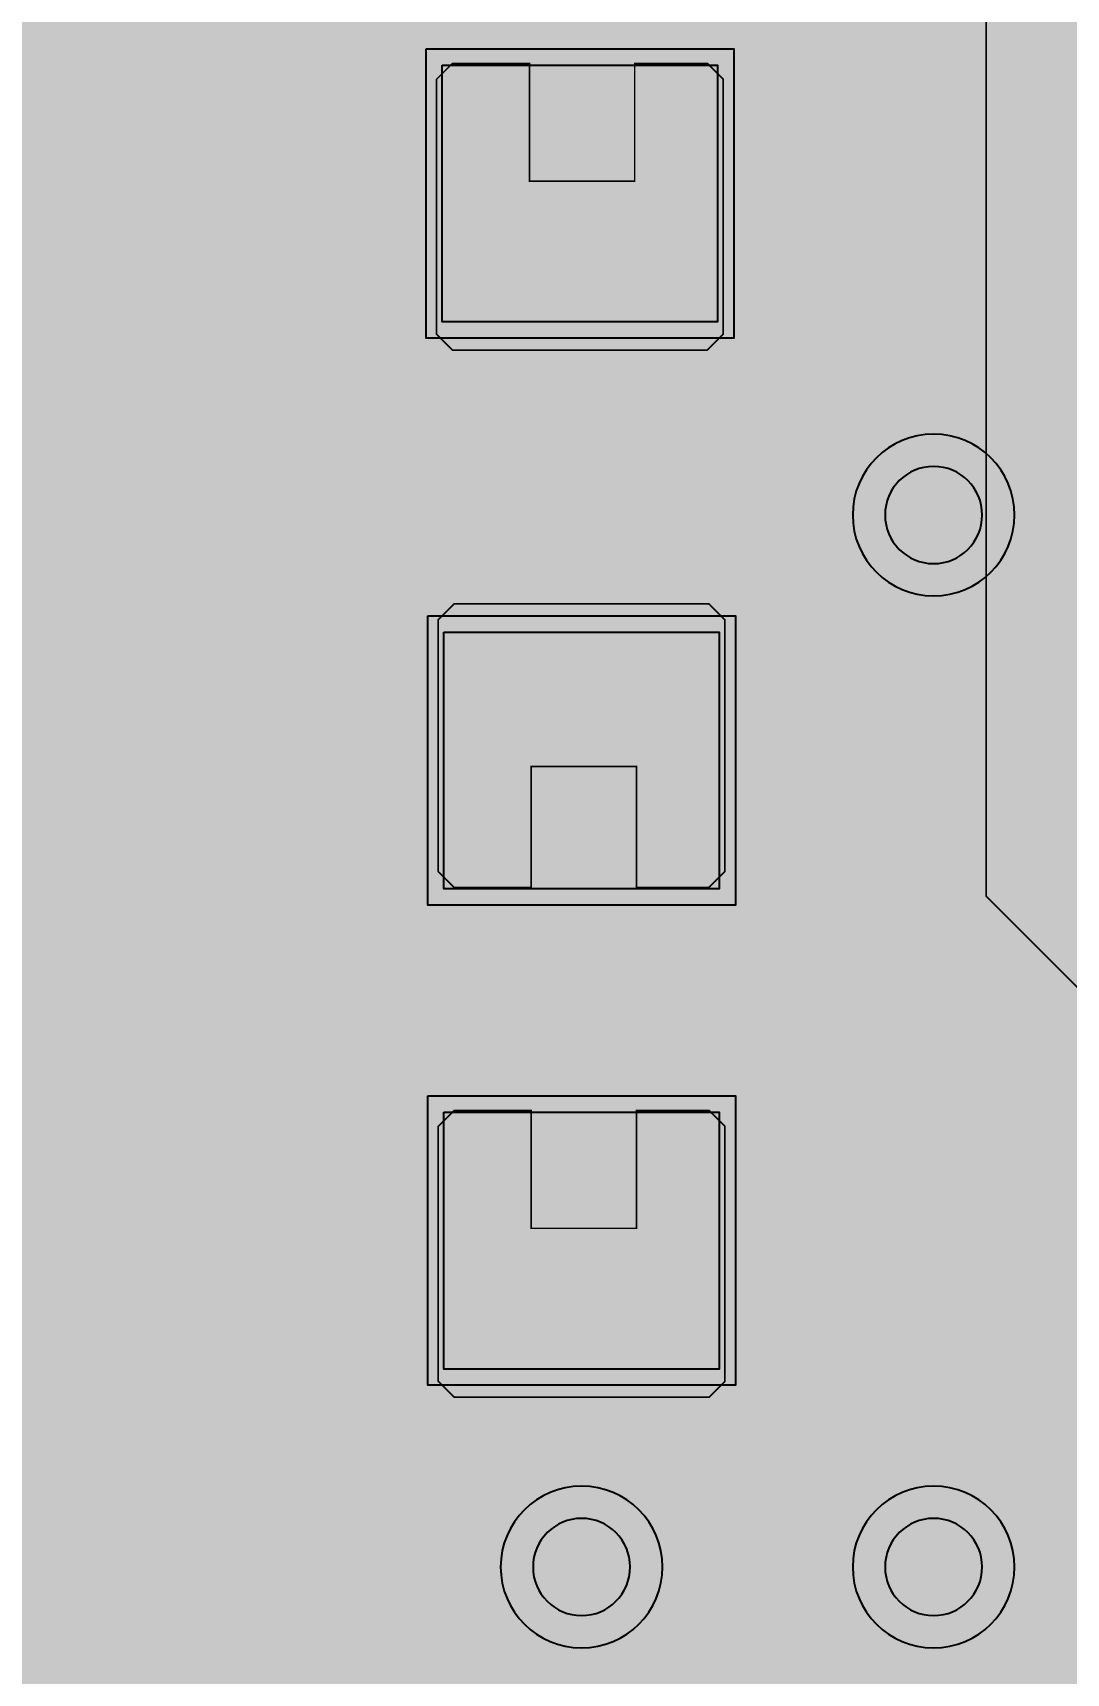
# Model space of a CAD drawing. Header units: millimetres. Extents: x -6.9 to 44.7, y -29.1 to 3.4.
# Drawn here: x 11.87 to 15.11, y -12.23 to -7.08 of the extents above; entities that cross this region are included whole.
import ezdxf

# ---------------------------------------------------------------- set-up
doc = ezdxf.new("R2010")
doc.units = ezdxf.units.MM
doc.header["$MEASUREMENT"] = 0
for name, color, linetype, true_color in [('Bottom-Layer', 7, 'Continuous', 0x0000ff), ('Bottom-Silkscreen-Layer', 7, 'Continuous', 0x66cc33), ('Hole-Layer', 7, 'Continuous', 0x222222), ('Multi-Layer', 7, 'Continuous', 0xc0c0c0), ('Top-Layer', 7, 'Continuous', 0xff0000), ('Top-Paste-Mask-Layer', 7, 'Continuous', 0x808080), ('Top-Solder-Mask-Layer', 7, 'Continuous', 0x800080)]:
    doc.layers.add(name, color=color, linetype=linetype, true_color=true_color)

msp = doc.modelspace()

# ---------------------------------------------------------------- hatches: boundary and pattern name
at = {"layer": 'Bottom-Layer'}
for points in [[(12.171209042418086, -8.646146812293624), (12.098248362008876, -8.269601988493758), (11.889926872100721, -7.94755941047232), (11.576397660257877, -7.726632502791404), (11.203041900466834, -7.638798899614143), (10.823900243658803, -7.696771904444918), (10.493850809138845, -7.892160327820775), (10.13462026924054, -7.532929787922471), (10.13462026924054, -5.585094088125284), (10.60710831215373, -5.1126060452120905), (14.538941979946854, -5.1126060452120905), (14.757429514859032, -5.331093580124268), (14.757429514859032, -5.892725713705313), (14.468754787742734, -6.089627729399314), (14.276289102393543, -6.38127899688001), (14.208773177546359, -6.724127508255017), (14.208773177546359, -8.182932240450722), (14.184941896188242, -8.250921712861388), (14.08193639232773, -8.576870146154695), (14.169771344179003, -8.907229853481732), (14.421056111987504, -9.138980755226147), (14.757429514859032, -9.199853153179145), (14.757429514859032, -9.78730759461519), (14.76516335940077, -9.826188283941976), (14.78718748688876, -9.859149748750365), (16.787797833732952, -11.859762240825667), (16.86159387164486, -12.186065485279178), (17.095911654329875, -12.424843288414149), (17.420765630895584, -12.504777989651032), (17.739129087240208, -12.401994857685272), (17.80711855965088, -12.378163576327152), (19.530956116498476, -12.378163576327152), (19.59894558890915, -12.401994857685272), (19.89632910625307, -12.503671988617553), (20.20497116323812, -12.444382225567749), (20.443513856813862, -12.239754322572844), (20.549077443607334, -11.943728099940863), (21.00618375030461, -11.486621793243586), (22.837925977914853, -11.486621793243586), (23.335610871221743, -11.984306686550479), (23.335610871221743, -12.80836984909002), (23.327225349253215, -12.81675537105855), (22.901328106717234, -12.817576689958377), (22.517862141525143, -13.002895305601232), (22.252594351077942, -13.336095148211863), (22.157937515875037, -13.751341122682247), (22.157937515875037, -14.153416979390732), (21.853626822617947, -13.99339870883832), (21.509815624971303, -13.995567882407993), (21.20754825167197, -14.159413175229968), (21.018076181833433, -14.4463124253027), (20.986062407294106, -14.788636779068161), (21.119053322370505, -15.1056923916164), (21.385699862476468, -15.322741850474777), (21.723147210779928, -15.38862152916375), (22.051851146457103, -15.287802048846054), (22.29432847523606, -15.044048915595592), (22.44950803075328, -15.239612725174752), (22.649941469102856, -15.388449329741642), (22.182960267983432, -15.855430530861064), (12.36110882015475, -15.855430530861064), (10.642621285242571, -14.136942995948885), (10.642621285242571, -12.209560144046751), (11.042572972395513, -12.34706068149079), (11.46373072191316, -12.308409680532016), (11.831974684155195, -12.100409358113588), (12.08249734425672, -11.759665837809033), (12.171209042418086, -11.346146812293625)], [(12.97688595377191, -11.893022606045212), (13.058897327122052, -12.199093218186436), (13.282956565913134, -12.423152456977519), (13.589027178054359, -12.50516383032766), (13.895097790195582, -12.423152456977519), (14.119157028986665, -12.199093218186436), (14.201168402336805, -11.893022606045212), (14.119157028986665, -11.586951993903988), (13.895097790195582, -11.362892755112906), (13.589027178054359, -11.280881381762764), (13.282956565913134, -11.362892755112906), (13.058897327122052, -11.586951993903988)]]:
    msp.add_hatch(color=256, dxfattribs=at).paths.add_polyline_path(points)
at = {"layer": 'Bottom-Silkscreen-Layer'}
for points in [[(34.91479137946563, -1.608813411283497), (34.91684961467811, -6.883162829119264), (34.91444520462184, -12.147023114046231), (23.489734667335057, -12.147023114046231), (12.065024130048267, -12.147023114046231), (12.065024130048267, -6.874774207151254), (12.065024130048267, -1.6025253002562758), (23.487676432122573, -1.6004247893154857)], [(12.192017618935358, -7.814308256190466), (12.192017618935358, -8.61123489291129), (16.996604615163623, -8.609130187659517), (21.80119161139189, -8.607024643545545), (21.8035913179856, -7.812202712076494), (21.805990083886797, -7.017380780607442), (16.999004321757333, -7.017380780607442), (12.192017618935358, -7.017380780607442)], [(12.19672108148673, -9.525578749042761), (12.19672108148673, -10.318303525019811), (17.001308077714995, -10.320409069133781), (21.805895073943258, -10.322513774385554), (21.805895073943258, -9.531178993068606), (21.799615010744667, -8.734243967725812), (16.9950280145164, -8.73074842895174), (12.19672108148673, -8.732853973065712)], [(12.194321374893018, -11.238963174630998), (12.19192260899182, -12.03379265585982), (16.996556639845597, -12.031687950608045), (21.80119161139189, -12.029582406494075), (21.8035913179856, -11.234752086403056), (21.805990083886797, -10.439922605174232), (17.00135605303302, -10.442027310426004), (12.19672108148673, -10.444132854539976)], [(13.77001801661112, -10.8102861370973), (13.714257527372075, -10.892177542473418), (13.546614833730992, -11.065016709502318), (13.528580817616515, -11.091077641370338), (13.5039516063125, -11.146926569846766), (13.484357922015988, -11.204983383625175), (13.489966330762245, -11.447754297690398), (13.508780180967742, -11.501332426200085), (13.527800983525497, -11.532707550084842), (13.546614833730992, -11.557865866229104), (13.583933046306102, -11.601987501194252), (13.621560746717092, -11.645386036945757), (13.63508226085978, -11.662163280881778), (13.75019668472712, -11.746645092721618), (13.698645794471554, -11.796321673153985), (13.66068791098946, -11.778021894330767), (13.57126756234776, -11.72720530017295), (13.553704833180932, -11.71500908269366), (13.37261117733543, -11.535468245574513), (13.369203048370704, -11.111831930981396), (13.615577001659231, -10.859369641956526), (13.670220888888581, -10.830009465068487)], [(14.30387230450216, -10.775483422276416), (14.344719995375822, -10.792205301307447), (14.381264018014976, -10.80903791014846), (14.443893443964047, -10.825867163540684), (14.510824656762606, -10.839471830648405), (14.615934815783175, -10.859617106304583), (14.725189666004015, -10.876646008899645), (14.779737602597317, -10.873225967723288), (14.889923738403327, -10.86943598831814), (14.901323050242839, -11.127386113834481), (14.920025898732119, -11.442378868733298), (14.938790832927081, -11.530459399397415), (14.957653599143109, -11.576596820221475), (14.976405363642925, -11.624232448929023), (14.988243038192225, -11.657786936801067), (15.054437688755238, -11.750660726057706), (15.069607296175928, -11.765340814501725), (15.084647088030202, -11.782118058437748), (15.09971510065978, -11.79889530237377), (15.096738749557273, -11.551658285972774), (15.070464267052788, -11.463350423653328), (15.012938097971956, -11.2904651192036), (14.9952812995541, -11.23800519400225), (14.976467449348606, -11.188717006767003), (14.957653599143109, -11.133760627667971), (14.938310139054332, -11.07224350732776), (14.949507202004131, -10.970055831100039), (15.014095149759594, -11.031440411213158), (15.02760067212961, -11.060249455637898), (15.047252679361758, -11.09692786633083), (15.09618750374625, -11.220080386581005), (15.297388461998874, -11.495694433375386), (15.328775608296702, -11.543671478997032), (15.267150841948604, -11.660483039901585), (15.180431221503907, -11.817450934167011), (15.131625271993322, -11.840608563971902), (15.027737072543598, -11.84215123155182), (14.91999203380175, -11.737991390299417), (14.88890214633717, -11.691853969475357), (14.806362963408134, -11.539690239011014), (14.785345070651063, -11.475933356605342), (14.749295852272315, -11.063210639192606), (14.73880054593518, -10.94583787947839), (14.543748894622222, -10.90984398033805), (14.381151134913743, -10.890002372797111), (14.257660784934915, -10.876146885892547), (14.204924622116401, -10.78596919973643)], [(15.227187402034602, -10.77998978999763), (15.217485099483628, -10.807913834804745), (15.202233651814543, -10.82815222416477), (15.171661145230614, -10.872270503681131), (15.131314843464931, -10.926322589332012), (15.03492960747716, -10.953935416264112), (15.022657332988116, -10.841240991021458), (15.108280105965832, -10.792260666212437), (15.141642706535237, -10.779944491439004)], [(14.285539148169418, -10.969116305439622), (14.332093079810404, -10.993587593444705), (14.37864701145139, -11.018058881449786), (14.407937354143815, -11.027142081316748), (14.466036404963404, -11.043919325252771), (14.642309011693747, -11.047466873483042), (14.68666078216818, -11.036981096023029), (14.708370083920302, -11.039725014268765), (14.713073546471675, -11.413018691845258), (14.680125791299302, -11.835467177567708), (14.554477492701904, -11.798828193398025), (14.487735359097911, -11.748563570565704), (14.464555754952233, -11.732540463744604), (14.425184951319704, -11.711345771480229), (14.39634802241723, -11.680639220766324), (14.390621086414678, -11.655105094357893), (14.363708814388229, -11.681380774948295), (14.336509631146145, -11.713429505177082), (14.214506516026061, -11.816356219000186), (14.129844190101334, -11.79889530237377), (14.082521712679451, -11.782118058437748), (14.054893573652683, -11.73921612910675), (14.088901489284137, -11.71548303983485), (14.1312326522465, -11.69404339980901), (14.205099590923313, -11.653975146978803), (14.242727291334303, -11.612331510943006), (14.280354991745293, -11.569276069829993), (14.294194459956454, -11.547503401512019), (14.35566871550291, -11.444032266123195), (14.369405648230453, -11.410602768718471), (14.330843840156758, -11.34590971610117), (14.250229314103745, -11.313735995405061), (14.153414181638777, -11.275312751342781), (14.127462356665319, -11.185772600456232), (14.283079237255048, -11.216044620552193), (14.397626423538695, -11.290330901252114), (14.432146075895735, -11.169748654772937), (14.434475230551177, -11.115222611980865), (14.397395013181166, -11.099129040735235), (14.274099386551965, -11.077678495500834), (14.158208891363648, -11.032406780463871)], [(14.535875298311222, -11.13409701140889), (14.522339673780879, -11.245246252485037), (14.502323618547253, -11.37842149826259), (14.487307344005737, -11.434480142288217), (14.424602662655843, -11.58214169934233), (14.46530266480539, -11.662180058125715), (14.533499109030268, -11.68241005886377), (14.581376595033213, -11.443054991663919)]]:
    msp.add_hatch(color=256, dxfattribs=at).paths.add_polyline_path(points)
at = {"layer": 'Top-Layer'}
for points in [[(1.9050038100076203, -0.5671399542799077), (6.374386303544308, -0.5671399542799077), (6.2237692249243, -0.7177570328999157), (6.146134076494561, -0.8339462434252537), (6.118872237744476, -0.9710007620015241), (6.118872237744476, -2.423724956188324), (6.045722396974021, -2.399175391036844), (5.969011938023876, -2.3908636017272036), (4.953009906019813, -2.3908636017272036), (4.815955387443542, -2.4181254404772887), (4.699766176918204, -2.495760588907028), (4.473152146304293, -2.7223746195209397), (4.473152146304293, -2.3544018288036574), (4.425170388452136, -2.1753314706629414), (4.294081788163576, -2.044242870374382), (4.11501143002286, -1.996261112522225), (3.251003302006604, -1.996261112522225), (3.071932943865888, -2.044242870374382), (2.9408443435773286, -2.1753314706629414), (2.8928625857251715, -2.3544018288036574), (2.8928625857251715, -3.153972608566716), (2.771046766963144, -3.1857720054122862), (2.6677621129100757, -3.257762112910076), (2.159761096908044, -3.7657631289121083), (2.082125948478305, -3.881952339437446), (2.0548641097282196, -4.019006858013716), (2.0548641097282196, -8.337015494030988), (2.082125948478305, -8.474070012607259), (2.159761096908044, -8.590259223132595), (3.175763128912108, -9.606261255136658), (3.291952339437446, -9.683896403566397), (3.4290068580137163, -9.711158242316483), (7.747015494030989, -9.711158242316483), (7.88407001260726, -9.683896403566397), (8.000259223132598, -9.606261255136658), (8.38125998513412, -9.225260493135135), (8.458895133563859, -9.109071282609799), (8.486156972313944, -8.972016764033528), (8.486156972313944, -8.142954543466617), (8.658204825085425, -7.846551750293485), (8.721015439841093, -7.509639438084317), (8.66733005492064, -7.171153162306326), (12.79355031435807, -7.171153162306326), (12.793491719330433, -7.174893115793682), (12.793472186944378, -7.178633477266955), (12.793472186944378, -7.985110490220982), (12.841453944796534, -8.164180848361696), (12.972542545085092, -8.295269448650258), (13.151612903225809, -8.343251206502414), (13.976003593323224, -8.343251206502414), (13.907059507030272, -8.398475187549211), (13.84234881099361, -8.45860422326306), (13.700678713707749, -8.60027432054864), (13.157023114046229, -8.60027432054864), (12.977952755905514, -8.648256078400797), (12.846864155616954, -8.779344678689357), (12.798882397764798, -8.958415036830072), (12.798882397764798, -9.764892049784098), (12.878413640026476, -9.989928788218103), (13.08168483458809, -10.1150190500381), (12.878413640026476, -10.240109311858097), (12.798882397764798, -10.4651460502921), (12.798882397764798, -11.271623063246127), (12.846864155616954, -11.450693421386843), (12.977952755905514, -11.581782021675401), (13.157023114046229, -11.629763779527558), (14.021031242062486, -11.62976377952756), (14.062662145425362, -11.627335925740258), (14.103728612845586, -11.620085281462307), (14.045167839780996, -11.937090470167487), (14.146059755795006, -12.243264399643774), (14.381606551458615, -12.46335383796496), (14.693914147828298, -12.543263906527814), (15.113417728425572, -12.543263906527814), (14.98484662076701, -12.674060686517777), (14.937884175768355, -12.851353822707647), (14.937884175768355, -12.911880686026517), (14.560443068010619, -12.796929007458436), (14.168681998626399, -12.8438218933361), (13.829033904320836, -13.04460747614922), (13.599094656951468, -13.365237513341954), (13.517856235712474, -13.751341122682247), (13.517856235712474, -14.551341122682246), (13.606515314141044, -14.953877224955074), (13.856084871401524, -15.281918048496307), (14.220378357701078, -15.474754771297023), (14.631977857854555, -15.49670009640767), (15.014710776865899, -15.34369271578223), (15.297746708914316, -15.044048915595596), (15.549609468309665, -15.293365773053983), (15.890733608535294, -15.389428595927827), (16.235686110244963, -15.308178878713509), (16.49807515803504, -15.069965250675597), (16.52158560739811, -15.093475700038665), (16.577561380316556, -15.17057472176496), (16.634258369595784, -15.27840806943363), (16.711187252934124, -15.372877780828754), (16.712184261753848, -15.37387873037108), (16.713185211296167, -15.374875739190808), (16.923596361823314, -15.511714361944227), (17.171235810100665, -15.55260891659514), (17.414470240696573, -15.49068418231318), (17.61240691280063, -15.336350988282932), (17.731768576109932, -15.115555937896282), (17.752488065180636, -14.865419247832916), (17.99312432638672, -15.03666735992812), (18.28222003248127, -15.0971272542475), (18.78882143764288, -15.097127254254511), (19.11412064179264, -15.022051912629006), (19.373618537912602, -14.812012104378367), (19.51482406815697, -14.509494538989081), (19.696101092202184, -14.50949453898908), (19.746507594104102, -14.505929565285435), (19.795910591821183, -14.495305616487505), (19.84531358953827, -14.505929565285435), (19.895720091440186, -14.509494538989081), (20.0128806188712, -14.509494538989081), (19.85541966604855, -14.783862544738286), (19.85595686473384, -15.10020328770413), (20.014348750840167, -15.37403492330946), (20.288295244463622, -15.532228073837619), (20.604636293946704, -15.532535733636431), (20.87888997285388, -15.37487573919113), (20.879890922396086, -15.373878730371523), (20.880887931215696, -15.372877780829313), (20.95781681455437, -15.27840806943396), (21.014513803833818, -15.17057472176496), (21.070489576752266, -15.093475700038665), (21.094000026115335, -15.069965250675596), (21.356389073905408, -15.308178878713509), (21.70134157561508, -15.389428595927827), (22.04246571584071, -15.293365773053981), (22.29432847523606, -15.044048915595592), (22.577364407284474, -15.343692715782227), (22.96009732629582, -15.496700096407668), (23.371696826449295, -15.474754771297023), (23.735990312748847, -15.281918048496307), (23.98555987000933, -14.953877224955075), (24.074218948437903, -14.551341122682247), (24.074218948437903, -13.751341122682248), (23.992980527198906, -13.365237513341954), (23.76304127982954, -13.04460747614922), (23.423393185523974, -12.8438218933361), (23.03163211613975, -12.796929007458438), (22.654191008382018, -12.91188068602652), (22.654191008382014, -12.851353822707647), (22.60722856338336, -12.674060686517775), (22.478657455724797, -12.543263906527814), (22.978409956819917, -12.543263906527814), (23.227246529554137, -12.493767234754607), (23.43819998979872, -12.352812639024018), (24.161248849295184, -11.629763779527558), (24.435052070104142, -11.629763779527558), (24.61412242824486, -11.581782021675401), (24.74521102853342, -11.450693421386843), (24.793192786385575, -11.271623063246127), (24.793192786385575, -10.4651460502921), (24.713661544123894, -10.240109311858097), (24.510390349562282, -10.1150190500381), (24.713661544123894, -9.989928788218103), (24.793192786385575, -9.764892049784098), (24.793192786385575, -8.958415036830072), (24.74521102853342, -8.779344678689357), (24.61412242824486, -8.648256078400797), (24.435052070104142, -8.60027432054864), (23.92776172317313, -8.60027432054864), (23.86579479736973, -8.538307394745244), (23.739077744367584, -8.425387514887225), (23.600238169236295, -8.327757175514352), (24.435052070104142, -8.32775717551435), (24.657461788424033, -8.250327502577216), (24.78370197915513, -8.051518923037847), (26.53441706883414, -8.051518923037847), (26.740665481330968, -8.106783018606572), (26.891649798259067, -8.257767335534671), (26.94691389382779, -8.464015748031496), (26.94691389382779, -9.87752856769955), (26.946354222741903, -9.889013013823202), (26.944680514010184, -9.90038862077724), (26.882143764287534, -9.90038862077724), (26.703073406146817, -9.9483703786294), (26.571984805858257, -10.079458978917959), (26.524003048006097, -10.258529337058675), (26.524003048006097, -11.759672339344679), (26.558511141973632, -11.913056492479244), (26.655385475991867, -12.03688246063861), (26.46552596526203, -12.092016359508513), (26.333847608866208, -12.239485648094515), (26.052853403230912, -12.224703087525677), (25.794932519050413, -12.337189020873518), (25.614582669516267, -12.553175593304758), (25.549911099822204, -12.827025654051308), (25.614582669516267, -13.100875714797859), (25.794932519050413, -13.316862287229096), (26.052853403230912, -13.429348220576937), (26.333847608866208, -13.4145656600081), (26.343889860773867, -13.433872286572937), (26.35508618598047, -13.452533341059727), (26.281290091454615, -13.566831740133301), (26.25544831089663, -13.700406400812803), (26.25544831089663, -14.500406400812803), (26.303430068748785, -14.67947675895352), (26.434518669037345, -14.810565359242078), (26.61358902717806, -14.858547117094236), (27.38904975287121, -14.858547117094236), (27.305811389008632, -14.941785480956813), (27.228176240578893, -15.05797469148215), (27.200914401828808, -15.19502921005842), (27.200914401828808, -16.719032258064516), (27.228176240578893, -16.85608677664079), (27.305811389008632, -16.972275987166125), (27.559811897009645, -17.22627649516714), (27.676001107534983, -17.30391164359688), (27.813055626111257, -17.331173482346966), (28.510056866142147, -17.331173482346966), (28.453527504649884, -17.435150736426053), (28.433972567945137, -17.551874523749046), (28.433972567945137, -18.151874523749047), (28.481954325797293, -18.330944881889764), (28.613042926085853, -18.46203348217832), (28.79211328422657, -18.51001524003048), (30.492113284226573, -18.51001524003048), (30.67118364236729, -18.46203348217832), (30.802272242655846, -18.330944881889764), (30.850254000508002, -18.151874523749047), (30.850254000508002, -17.551874523749046), (30.823887543935605, -17.417001942202244), (30.748670391461975, -17.301988102778278), (30.80808426333078, -17.26943537459919), (30.86030494322404, -17.22627649516714), (31.368305959226074, -16.71827547916511), (31.445941107655813, -16.602086268639773), (31.473202946405895, -16.4650317500635), (31.473202946405895, -15.972617475234951), (34.404514859029725, -15.972617475234951), (34.583585217170445, -15.924635717382795), (34.714673817459, -15.793547117094239), (34.76265557531116, -15.614476758953522), (34.76265557531116, -13.81447421894844), (34.714673817459, -13.635403860807724), (34.583585217170445, -13.504315260519164), (34.404514859029725, -13.456333502667007), (30.904507239014485, -13.456333502667007), (30.72543688087377, -13.504315260519164), (30.59434828058521, -13.635403860807724), (30.54636652273305, -13.814474218948439), (30.54636652273305, -14.582887985775972), (29.35934092230055, -14.582887985775972), (29.36782116207753, -14.538575467856498), (29.370662941325882, -14.493548387096777), (29.370662941325882, -13.693548387096774), (29.345521710273776, -13.561729892584134), (29.273627811246314, -13.448418532707807), (29.313990985176204, -13.357521834083695), (29.327800355600715, -13.259029718059438), (29.32780035560071, -12.39502159004318), (29.279818597748555, -12.215951231902464), (29.148729997459995, -12.084862631613905), (28.96965963931928, -12.03688087376175), (28.20872619215751, -12.036880873761747), (28.305599122940265, -11.913055360076648), (28.340106680213363, -11.759672339344679), (28.340106680213363, -10.258529337058675), (28.292124922361207, -10.079458978917957), (28.16103632207265, -9.948370378629397), (27.981965963931934, -9.90038862077724), (27.919429214209284, -9.90038862077724), (27.917755505477565, -9.8890130138232), (27.91719583439167, -9.877528567699548), (27.91719583439167, -8.464015748031496), (27.8495178244122, -8.036713610013408), (27.653108589630996, -7.651238782453589), (27.34719403441205, -7.345324227234644), (26.961719206852234, -7.148914992453439), (26.53441706883414, -7.081236982473966), (24.78370197915513, -7.081236982473966), (24.685905805350686, -6.907528069044946), (24.510390349562282, -6.813012446024893), (24.689043488158244, -6.715379271860649), (24.78561846962215, -6.536151892303786), (27.471814195401528, -6.536151892303786), (27.46309957615046, -6.778760658182185), (27.549374417860797, -7.005678285433989), (27.717069531489784, -7.181215480166879), (27.93981005904559, -7.277763992604373), (28.18256367516, -7.2801388048305915), (28.407150423282896, -7.187966409628368), (28.475139895693548, -7.164135128270258), (28.491360551735692, -7.164135128270258), (28.47725281217511, -7.4088585051549165), (28.560290339223258, -7.639495294525274), (28.727157465312764, -7.819061220413148), (28.951095840840505, -7.918761588894596), (29.196195328906832, -7.922608725357455), (29.42315245528696, -7.829985713666976), (29.486918973837952, -7.807634637964589), (29.486918973837952, -9.87752856769955), (29.486359302752064, -9.889013013823202), (29.484685594020345, -9.90038862077724), (29.422148844297695, -9.90038862077724), (29.24307848615698, -9.9483703786294), (29.111989885868418, -10.079458978917959), (29.06400812801626, -10.258529337058675), (29.06400812801626, -11.759672339344679), (29.111989885868415, -11.938742697485397), (29.243078486156975, -12.069831297773955), (29.42214884429769, -12.117813055626112), (30.52197104394209, -12.117813055626112), (30.701041402082804, -12.069831297773954), (30.832130002371365, -11.938742697485395), (30.880111760223524, -11.759672339344679), (30.880111760223524, -10.258529337058675), (30.83213000237137, -10.079458978917957), (30.701041402082808, -9.948370378629397), (30.521971043942095, -9.90038862077724), (30.459434294219445, -9.90038862077724), (30.457760585487726, -9.8890130138232), (30.45720091440183, -9.877528567699548), (30.45720091440183, -7.78990347980696), (30.396814908029242, -7.455876874752974), (30.223301231309684, -7.164135128270258), (31.48904495808992, -7.164135128270258), (31.757984505969013, -7.236197262937253), (31.954861919181116, -7.433074676149354), (32.02692405384811, -7.702014224028449), (32.02692405384811, -9.87752856769955), (32.026364382762225, -9.889013013823202), (32.0246906740305, -9.90038862077724), (31.962153924307856, -9.90038862077724), (31.78308356616714, -9.9483703786294), (31.65199496587858, -10.079458978917959), (31.60401320802642, -10.258529337058675), (31.60401320802642, -11.759672339344679), (31.651994965878576, -11.938742697485397), (31.783083566167136, -12.069831297773955), (31.962153924307852, -12.117813055626112), (33.06197612395225, -12.117813055626112), (33.24104648209297, -12.069831297773954), (33.372135082381526, -11.938742697485395), (33.42011684023368, -11.759672339344679), (33.42011684023368, -10.258529337058675), (33.372135082381526, -10.079458978917957), (33.24104648209297, -9.948370378629397), (33.06197612395225, -9.90038862077724), (32.9994393742296, -9.90038862077724), (32.99776566549788, -9.8890130138232), (32.99720599441199, -9.877528567699548), (32.99720599441199, -7.702014224028448), (32.92637606698804, -7.245254993280154), (32.72053925942917, -6.831398638796347), (32.3990295895086, -6.4993182183554135), (32.77520828755497, -6.298926223761067), (33.032745325971234, -5.959305791211528), (33.1242062484125, -5.543009906019813), (33.1242062484125, -3.240495308348204), (33.12511129075687, -3.2259018031791404), (33.127812547076054, -3.2115319490023344), (33.33751511973465, -3.0882805404441624), (33.42011684023368, -2.859494538989079), (33.42011684023368, -1.3583515367030738), (33.372135082381526, -1.1792811785623574), (33.24104648209297, -1.048192578273798), (33.06197612395225, -1.0002108204216413), (31.962153924307856, -1.000210820421641), (31.78308356616714, -1.0481925782737975), (31.65199496587858, -1.179281178562357), (31.60401320802642, -1.358351536703073), (31.60401320802642, -2.859494538989078), (31.651994965878576, -3.0385648971297945), (31.783083566167136, -3.169653497418354), (31.962153924307852, -3.2176352552705105), (32.15169092803101, -3.2176352552705105), (32.153364636762724, -3.229010862224552), (32.15392430784862, -3.240495308348205), (32.15392430784862, -5.543009906019813), (32.131064262128525, -5.565869951739904), (30.55151247064269, -5.565869951739903), (30.481091772686618, -5.369372489821628), (30.45720091440183, -5.162009151375891), (30.45720091440183, -3.240495308348204), (30.457760585487723, -3.229010862224552), (30.45943429421944, -3.2176352552705114), (30.52197104394209, -3.2176352552705114), (30.701041402082804, -3.169653497418355), (30.832130002371365, -3.0385648971297954), (30.880111760223524, -2.859494538989079), (30.880111760223524, -1.3583515367030738), (30.83213000237137, -1.1792811785623574), (30.701041402082808, -1.048192578273798), (30.521971043942095, -1.0002108204216413), (29.84057037045939, -1.0002108204234257), (29.75084511358993, -0.9872921291161451), (29.66840915060358, -0.9495850168971579), (29.370799967574772, -0.7221794172983012), (29.029849388371627, -0.5671399542799077), (33.85706883413767, -0.5671399542799075), (34.30322503290723, -0.6558859399982702), (34.68145799483014, -0.9086131253121016), (34.93418518014396, -1.2868460872350105), (35.022931165862325, -1.7330022860045715), (35.02293116586233, -19.939039878079758), (34.95593744461345, -20.32855592838514), (34.76265557531116, -20.673306608052762), (34.76265557531116, -18.90208915417831), (34.714673817459, -18.723018796037593), (34.583585217170445, -18.591930195749033), (34.404514859029725, -18.543948437896876), (30.904507239014485, -18.543948437896876), (30.72543688087377, -18.591930195749033), (30.59434828058521, -18.723018796037593), (30.54636652273305, -18.90208915417831), (30.546366522733052, -20.70209169418339), (30.59434828058521, -20.881162052324107), (30.72543688087377, -21.012250652612668), (30.904507239014485, -21.060232410464824), (34.17669718372267, -21.060232410464824), (34.018436173484474, -21.09368075658987), (33.85706883413767, -21.104902209804422), (27.14205568331708, -21.104902209804422), (27.678095384045644, -20.762860988228297), (28.087762855344685, -20.27654491716554), (28.333787401558578, -19.69019802267841), (28.39378622046809, -19.057164927379336), (28.262300744146934, -18.435037667462957), (27.95129324813424, -17.880416088872316), (27.489058548451762, -17.443758510873366), (26.917649798010807, -17.164791132970567), (26.28905257810516, -17.068893827787655), (25.660455358199506, -17.16479113297057), (25.08904660775855, -17.44375851087337), (24.626811908076075, -17.88041608887232), (24.315804412063386, -18.43503766746296), (24.184318935742226, -19.05716492737934), (24.24431775465174, -19.690198022678413), (24.490342300865635, -20.27654491716554), (24.900009772164676, -20.762860988228297), (25.43604947289324, -21.104902209804422), (1.905003810007621, -21.104902209804422), (1.4588476112380588, -21.01615622408606), (1.0806146493151505, -20.763429038772227), (0.8278874640013194, -20.38519607684932), (0.7391414782829567, -19.939039878079758), (0.7391414782829565, -1.7330022860045715), (0.8278874640013192, -1.2868460872350105), (1.0806146493151505, -0.9086131253121014), (1.458847611238059, -0.6558859399982706)], [(13.151612903225809, -7.178633477266955), (14.015621031242066, -7.178633477266955), (14.015621031242066, -7.9851104902209835), (13.151612903225809, -7.9851104902209835)], [(10.15492760985522, -8.646146812293624), (10.15492760985522, -11.346146812293625), (10.254764926302236, -11.783562675830467), (10.53450287069662, -12.13434296304032), (10.93873591239032, -12.329011336003372), (11.387400739882986, -12.329011336003372), (11.791633781576685, -12.13434296304032), (12.071371725971069, -11.783562675830467), (12.171209042418086, -11.346146812293625), (12.171209042418086, -8.646146812293624), (12.071371725971069, -8.208730948756783), (11.791633781576685, -7.857950661546931), (11.387400739882985, -7.663282288583879), (10.938735912390321, -7.663282288583879), (10.53450287069662, -7.857950661546931), (10.254764926302236, -8.208730948756783)], [(13.15702311404623, -8.958415036830072), (14.021031242062488, -8.958415036830072), (14.021031242062488, -9.764892049784098), (13.15702311404623, -9.764892049784098)], [(14.379171958343917, -9.764892049784098), (14.379171958343917, -9.293966955583597), (14.501131042201267, -9.172007871726246), (14.662365694026738, -9.202343715724703), (14.82586655236643, -9.188766318972624), (14.81470632241457, -9.23935073479571), (14.810960121920248, -9.291016002032002), (14.810960121920246, -9.891016002032003), (14.826561652766431, -9.995570672419966), (14.87200695967407, -10.091016002032005), (14.826561652766433, -10.186461331644042), (14.810960121920248, -10.291016002032004), (14.810960121920246, -10.891016002032005), (14.89309473503988, -11.119238270174304), (15.101825702448577, -11.24278130556261), (14.693914147828298, -11.24278130556261), (14.529050597177278, -11.264028362414921), (14.374961093732905, -11.32638101020484), (14.378117690453628, -11.299082870856093), (14.379171958343917, -11.271623063246127), (14.379171958343917, -10.4651460502921), (14.299640716082239, -10.240109311858097), (14.096369521520625, -10.1150190500381), (14.299640716082239, -9.989928788218103)], [(13.157023114046227, -10.4651460502921), (14.021031242062485, -10.4651460502921), (14.021031242062485, -11.271623063246127), (13.157023114046227, -11.271623063246127)]]:
    msp.add_hatch(color=256, dxfattribs=at).paths.add_polyline_path(points)
at = {"layer": 'Top-Paste-Mask-Layer'}
for points in [[(14.033604267208537, -8.023528067056136), (14.033604267208537, -7.223528067056135), (13.983591567183137, -7.173515367030735), (13.755626111252225, -7.173515367030735), (13.755626111252225, -7.543517907035816), (13.425628651257306, -7.543517907035816), (13.425628651257306, -7.173515367030735), (13.183591567183138, -7.173515367030735), (13.133604267208536, -7.223528067056135), (13.133604267208536, -8.023528067056136), (13.183591567183138, -8.073515367030733), (13.983591567183137, -8.073515367030733)], [(14.033604267208537, -8.023528067056136), (14.033604267208537, -7.223528067056135), (13.983591567183137, -7.173515367030735), (13.755626111252225, -7.173515367030735), (13.755626111252225, -7.543517907035816), (13.425628651257306, -7.543517907035816), (13.425628651257306, -7.173515367030735), (13.183591567183138, -7.173515367030735), (13.133604267208536, -7.223528067056135), (13.133604267208536, -8.023528067056136), (13.183591567183138, -8.073515367030733), (13.983591567183137, -8.073515367030733)], [(13.989001778003558, -9.760027940055881), (13.761036322072645, -9.760027940055881), (13.761036322072645, -9.38004318008636), (13.431038862077726, -9.38004318008636), (13.431038862077726, -9.760027940055881), (13.189001778003558, -9.760027940055881), (13.139014478028956, -9.71004064008128), (13.139014478028956, -8.92004826009652), (13.189001778003558, -8.87003556007112), (13.989001778003558, -8.87003556007112), (14.039014478028959, -8.92004826009652), (14.039014478028959, -9.71004064008128)], [(13.989001778003558, -9.760027940055881), (13.761036322072645, -9.760027940055881), (13.761036322072645, -9.38004318008636), (13.431038862077726, -9.38004318008636), (13.431038862077726, -9.760027940055881), (13.189001778003558, -9.760027940055881), (13.139014478028956, -9.71004064008128), (13.139014478028956, -8.92004826009652), (13.189001778003558, -8.87003556007112), (13.989001778003558, -8.87003556007112), (14.039014478028959, -8.92004826009652), (14.039014478028959, -9.71004064008128)], [(14.039014478028959, -11.31004064008128), (14.039014478028959, -10.510040640081279), (13.989001778003558, -10.46002794005588), (13.761036322072645, -10.46002794005588), (13.761036322072645, -10.830030480060959), (13.431038862077726, -10.830030480060959), (13.431038862077726, -10.46002794005588), (13.189001778003558, -10.46002794005588), (13.139014478028956, -10.510040640081279), (13.139014478028956, -11.31004064008128), (13.189001778003558, -11.36002794005588), (13.989001778003558, -11.36002794005588)], [(14.039014478028959, -11.31004064008128), (14.039014478028959, -10.510040640081279), (13.989001778003558, -10.46002794005588), (13.761036322072645, -10.46002794005588), (13.761036322072645, -10.830030480060959), (13.431038862077726, -10.830030480060959), (13.431038862077726, -10.46002794005588), (13.189001778003558, -10.46002794005588), (13.139014478028956, -10.510040640081279), (13.139014478028956, -11.31004064008128), (13.189001778003558, -11.36002794005588), (13.989001778003558, -11.36002794005588)]]:
    msp.add_hatch(color=256, dxfattribs=at).paths.add_polyline_path(points)
at = {"layer": 'Top-Solder-Mask-Layer'}
for points in [[(13.100812801625604, -7.127833375666752), (14.066421132842269, -7.127833375666752), (14.066421132842269, -8.035910591821185), (13.100812801625604, -8.035910591821185)], [(13.10622301244603, -8.90761493522987), (14.07183134366269, -8.90761493522987), (14.07183134366269, -9.815692151384303), (13.10622301244603, -9.815692151384303)], [(13.106223012446026, -10.414345948691896), (14.071831343662687, -10.414345948691896), (14.071831343662687, -11.322423164846331), (13.106223012446026, -11.322423164846331)]]:
    msp.add_hatch(color=256, dxfattribs=at).paths.add_polyline_path(points)

# ---------------------------------------------------------------- linework, layer by layer
at = {"layer": 'Bottom-Layer'}
for points, const_width in [([(20.96409956819914, -11.38502159004318), (20.193040386080774, -12.156080772161546), (17.227800355600714, -12.156080772161546), (14.859029718059437, -9.78730759461519), (14.859029718059437, -5.289009398018797), (14.581026162052325, -5.011005842011684), (10.565024130048261, -5.011005842011684), (10.033020066040134, -5.543009906019813), (10.033020066040134, -7.575013970027941), (10.541021082042166, -8.083014986029971), (10.541021082042166, -14.179027178054357), (12.319024638049278, -15.957030734061469), (22.2250444500889, -15.957030734061469), (23.43721107442215, -14.744864109728221), (23.43721107442215, -11.942222504445011), (22.880010160020323, -11.38502159004318)], 0.005080010160020321), ([(12.97688595377191, -11.893022606045212), (13.058897327122052, -12.199093218186436), (13.282956565913134, -12.423152456977519), (13.589027178054359, -12.50516383032766), (13.895097790195582, -12.423152456977519), (14.119157028986665, -12.199093218186436), (14.201168402336805, -11.893022606045212), (14.119157028986665, -11.586951993903988), (13.895097790195582, -11.362892755112906), (13.589027178054359, -11.280881381762764), (13.282956565913134, -11.362892755112906), (13.058897327122052, -11.586951993903988)], 0.05080010160020321)]:
    msp.add_lwpolyline(points, close=True, dxfattribs=dict(at, const_width=const_width))
for points, const_width in [([(10.60710831215373, -5.1126060452120905), (14.538941979946854, -5.1126060452120905), (14.757429514859032, -5.331093580124268), (14.757429514859032, -5.892725713705313), (14.468754787742734, -6.089627729399314), (14.276289102393543, -6.38127899688001), (14.208773177546359, -6.724127508255017), (14.208773177546359, -8.182932240450722), (14.184941896188242, -8.250921712861388), (14.08193639232773, -8.576870146154695), (14.169771344179003, -8.907229853481732), (14.421056111987504, -9.138980755226147), (14.757429514859032, -9.199853153179145), (14.757429514859032, -9.78730759461519), (14.76516335940077, -9.826188283941976), (14.78718748688876, -9.859149748750365), (16.787797833732952, -11.859762240825667), (16.86159387164486, -12.186065485279178), (17.095911654329875, -12.424843288414149)], 0.05080010160020321), ([(14.693914147828298, -6.724127508255017), (14.693914147828298, -8.591016002032003)], 0.25400050800101603), ([(11.831974684155195, -12.100409358113588), (12.08249734425672, -11.759665837809033), (12.171209042418086, -11.346146812293625), (12.171209042418086, -8.646146812293624), (12.098248362008876, -8.269601988493758), (11.889926872100721, -7.94755941047232), (11.576397660257877, -7.726632502791404)], 0.05080010160020321)]:
    msp.add_lwpolyline(points, dxfattribs=dict(at, const_width=const_width))
at = {"layer": 'Bottom-Silkscreen-Layer', "const_width": 0.25400050800101603}
for points in [[(34.91479137946563, -1.608813411283497), (34.91684961467811, -6.883162829119264), (34.91444520462184, -12.147023114046231), (23.489734667335057, -12.147023114046231), (12.065024130048267, -12.147023114046231), (12.065024130048267, -6.874774207151254), (12.065024130048267, -1.6025253002562758), (23.487676432122573, -1.6004247893154857)], [(12.192017618935358, -7.814308256190466), (12.192017618935358, -8.61123489291129), (16.996604615163623, -8.609130187659517), (21.80119161139189, -8.607024643545545), (21.8035913179856, -7.812202712076494), (21.805990083886797, -7.017380780607442), (16.999004321757333, -7.017380780607442), (12.192017618935358, -7.017380780607442)], [(12.19672108148673, -9.525578749042761), (12.19672108148673, -10.318303525019811), (17.001308077714995, -10.320409069133781), (21.805895073943258, -10.322513774385554), (21.805895073943258, -9.531178993068606), (21.799615010744667, -8.734243967725812), (16.9950280145164, -8.73074842895174), (12.19672108148673, -8.732853973065712)], [(14.535875298311222, -11.13409701140889), (14.522339673780879, -11.245246252485037), (14.502323618547253, -11.37842149826259), (14.487307344005737, -11.434480142288217), (14.424602662655843, -11.58214169934233), (14.46530266480539, -11.662180058125715), (14.533499109030268, -11.68241005886377), (14.581376595033213, -11.443054991663919)], [(12.194321374893018, -11.238963174630998), (12.19192260899182, -12.03379265585982), (16.996556639845597, -12.031687950608045), (21.80119161139189, -12.029582406494075), (21.8035913179856, -11.234752086403056), (21.805990083886797, -10.439922605174232), (17.00135605303302, -10.442027310426004), (12.19672108148673, -10.444132854539976)], [(13.77001801661112, -10.8102861370973), (13.714257527372075, -10.892177542473418), (13.546614833730992, -11.065016709502318), (13.528580817616515, -11.091077641370338), (13.5039516063125, -11.146926569846766), (13.484357922015988, -11.204983383625175), (13.489966330762245, -11.447754297690398), (13.508780180967742, -11.501332426200085), (13.527800983525497, -11.532707550084842), (13.546614833730992, -11.557865866229104), (13.583933046306102, -11.601987501194252), (13.621560746717092, -11.645386036945757), (13.63508226085978, -11.662163280881778), (13.75019668472712, -11.746645092721618), (13.698645794471554, -11.796321673153985), (13.66068791098946, -11.778021894330767), (13.57126756234776, -11.72720530017295), (13.553704833180932, -11.71500908269366), (13.37261117733543, -11.535468245574513), (13.369203048370704, -11.111831930981396), (13.615577001659231, -10.859369641956526), (13.670220888888581, -10.830009465068487)], [(15.227187402034602, -10.77998978999763), (15.217485099483628, -10.807913834804745), (15.202233651814543, -10.82815222416477), (15.171661145230614, -10.872270503681131), (15.131314843464931, -10.926322589332012), (15.03492960747716, -10.953935416264112), (15.022657332988116, -10.841240991021458), (15.108280105965832, -10.792260666212437), (15.141642706535237, -10.779944491439004)], [(14.285539148169418, -10.969116305439622), (14.332093079810404, -10.993587593444705), (14.37864701145139, -11.018058881449786), (14.407937354143815, -11.027142081316748), (14.466036404963404, -11.043919325252771), (14.642309011693747, -11.047466873483042), (14.68666078216818, -11.036981096023029), (14.708370083920302, -11.039725014268765), (14.713073546471675, -11.413018691845258), (14.680125791299302, -11.835467177567708), (14.554477492701904, -11.798828193398025), (14.487735359097911, -11.748563570565704), (14.464555754952233, -11.732540463744604), (14.425184951319704, -11.711345771480229), (14.39634802241723, -11.680639220766324), (14.390621086414678, -11.655105094357893), (14.363708814388229, -11.681380774948295), (14.336509631146145, -11.713429505177082), (14.214506516026061, -11.816356219000186), (14.129844190101334, -11.79889530237377), (14.082521712679451, -11.782118058437748), (14.054893573652683, -11.73921612910675), (14.088901489284137, -11.71548303983485), (14.1312326522465, -11.69404339980901), (14.205099590923313, -11.653975146978803), (14.242727291334303, -11.612331510943006), (14.280354991745293, -11.569276069829993), (14.294194459956454, -11.547503401512019), (14.35566871550291, -11.444032266123195), (14.369405648230453, -11.410602768718471), (14.330843840156758, -11.34590971610117), (14.250229314103745, -11.313735995405061), (14.153414181638777, -11.275312751342781), (14.127462356665319, -11.185772600456232), (14.283079237255048, -11.216044620552193), (14.397626423538695, -11.290330901252114), (14.432146075895735, -11.169748654772937), (14.434475230551177, -11.115222611980865), (14.397395013181166, -11.099129040735235), (14.274099386551965, -11.077678495500834), (14.158208891363648, -11.032406780463871)], [(15.376815834103922, -11.072832388589916), (15.331578871977321, -11.142529254211134), (15.315116753047512, -11.165765737062525), (15.160574143304517, -11.232064371924505), (15.214162573537338, -11.094251057060838), (15.244564814776908, -11.077473813124815)]]:
    msp.add_lwpolyline(points, close=True, dxfattribs=at)
for points in [[(15.267150841948604, -11.660483039901585), (15.180431221503907, -11.817450934167011), (15.131625271993322, -11.840608563971902), (15.027737072543598, -11.84215123155182), (14.91999203380175, -11.737991390299417), (14.88890214633717, -11.691853969475357), (14.806362963408134, -11.539690239011014), (14.785345070651063, -11.475933356605342), (14.749295852272315, -11.063210639192606), (14.73880054593518, -10.94583787947839), (14.543748894622222, -10.90984398033805), (14.381151134913743, -10.890002372797111), (14.257660784934915, -10.876146885892547), (14.204924622116401, -10.78596919973643), (14.30387230450216, -10.775483422276416), (14.344719995375822, -10.792205301307447), (14.381264018014976, -10.80903791014846), (14.443893443964047, -10.825867163540684), (14.510824656762606, -10.839471830648405), (14.615934815783175, -10.859617106304583), (14.725189666004015, -10.876646008899645), (14.779737602597317, -10.873225967723288), (14.889923738403327, -10.86943598831814), (14.901323050242839, -11.127386113834481), (14.920025898732119, -11.442378868733298), (14.938790832927081, -11.530459399397415), (14.957653599143109, -11.576596820221475), (14.976405363642925, -11.624232448929023), (14.988243038192225, -11.657786936801067), (15.054437688755238, -11.750660726057706), (15.069607296175928, -11.765340814501725), (15.084647088030202, -11.782118058437748), (15.09971510065978, -11.79889530237377), (15.096738749557273, -11.551658285972774), (15.070464267052788, -11.463350423653328), (15.012938097971956, -11.2904651192036), (14.9952812995541, -11.23800519400225), (14.976467449348606, -11.188717006767003), (14.957653599143109, -11.133760627667971), (14.938310139054332, -11.07224350732776), (14.949507202004131, -10.970055831100039), (15.014095149759594, -11.031440411213158), (15.02760067212961, -11.060249455637898), (15.047252679361758, -11.09692786633083), (15.09618750374625, -11.220080386581005), (15.297388461998874, -11.495694433375386)], [(15.784908940296335, -11.245512171801423), (15.558580203709251, -11.191868612040384), (15.723468549680248, -11.183382682057546)]]:
    msp.add_lwpolyline(points, dxfattribs=at)
at = {"layer": 'Hole-Layer'}
for points in [[(14.54141351282703, -8.59101600193214, 1), (14.846414782829568, -8.591016002214008), (14.846414782829568, -8.591016002131868, 1), (14.54141351282703, -8.591016001849999)], [(13.436526543053088, -11.893022605945347, 1), (13.741527813055628, -11.893022606227216), (13.741527813055628, -11.893022606145076, 1), (13.436526543053088, -11.893022605863207)], [(14.54141351282703, -11.893022605945347, 1), (14.846414782829568, -11.893022606227216), (14.846414782829568, -11.893022606145076, 1), (14.54141351282703, -11.893022605863207)]]:
    msp.add_lwpolyline(points, format="xyb", dxfattribs=at)
at = {"layer": 'Multi-Layer'}
for points in [[(14.439913639827282, -8.591016002032003, 1), (14.947914655829315, -8.591016002032003, 1)], [(13.335026670053342, -11.893022606045212, 1), (13.843027686055374, -11.893022606045212, 1)], [(14.439913639827282, -11.893022606045212, 1), (14.947914655829315, -11.893022606045212, 1)]]:
    msp.add_lwpolyline(points, format="xyb", close=True, dxfattribs=at)
at = {"layer": 'Top-Layer'}
for points, const_width in [([(14.31679197358395, -6.84724917449835), (13.583616967233937, -7.580424180848363)], 0.25400050800101603), ([(8.66733005492064, -7.171153162306326), (12.79355031435807, -7.171153162306326), (12.793491719330433, -7.174893115793682), (12.793472186944378, -7.178633477266955), (12.793472186944378, -7.985110490220982), (12.841453944796534, -8.164180848361696), (12.972542545085092, -8.295269448650258), (13.151612903225809, -8.343251206502414), (13.976003593323224, -8.343251206502414), (13.907059507030272, -8.398475187549211), (13.84234881099361, -8.45860422326306), (13.700678713707749, -8.60027432054864), (13.157023114046229, -8.60027432054864), (12.977952755905514, -8.648256078400797), (12.846864155616954, -8.779344678689357), (12.798882397764798, -8.958415036830072), (12.798882397764798, -9.764892049784098), (12.878413640026476, -9.989928788218103), (13.08168483458809, -10.1150190500381), (12.878413640026476, -10.240109311858097), (12.798882397764798, -10.4651460502921), (12.798882397764798, -11.271623063246127), (12.846864155616954, -11.450693421386843), (12.977952755905514, -11.581782021675401), (13.157023114046229, -11.629763779527558), (14.021031242062486, -11.62976377952756), (14.062662145425362, -11.627335925740258), (14.103728612845586, -11.620085281462307), (14.045167839780996, -11.937090470167487), (14.146059755795006, -12.243264399643774), (14.381606551458615, -12.46335383796496)], 0.05080010160020321), ([(14.693914147828298, -8.591016002032003), (15.919100838201679, -8.591016002032003)], 0.25400050800101603), ([(13.63443992887986, -9.352606045212092), (14.185394970789945, -8.801651003302007)], 0.25400050800101603), ([(13.63443992887986, -9.396489712979427), (13.63443992887986, -9.352606045212092)], 0.25400050800101603), ([(11.810528321056644, -9.996146812293627), (12.069608839217679, -9.996146812293627)], 0.05080010160020321), ([(13.589027178054359, -10.868384556769115), (13.589027178054359, -11.893022606045212)], 0.5080010160020321), ([(13.159563119126238, -10.868384556769113), (12.900482600965201, -10.868384556769113)], 0.05080010160020321), ([(14.018491236982475, -10.868384556769113), (14.27757175514351, -10.868384556769113)], 0.05080010160020321), ([(13.589027178054357, -11.269083058166117), (13.589027178054357, -11.528163576327152)], 0.05080010160020321), ([(16.12903225806452, -11.893022606045212), (14.693914147828298, -11.893022606045212)], 0.5842011684023368)]:
    msp.add_lwpolyline(points, dxfattribs=dict(at, const_width=const_width))
for points in [[(13.151612903225809, -7.178633477266955), (14.015621031242066, -7.178633477266955), (14.015621031242066, -7.9851104902209835), (13.151612903225809, -7.9851104902209835)], [(13.15702311404623, -8.958415036830072), (14.021031242062488, -8.958415036830072), (14.021031242062488, -9.764892049784098), (13.15702311404623, -9.764892049784098)], [(13.157023114046227, -10.4651460502921), (14.021031242062485, -10.4651460502921), (14.021031242062485, -11.271623063246127), (13.157023114046227, -11.271623063246127)]]:
    msp.add_lwpolyline(points, close=True, dxfattribs=at)
at = {"layer": 'Top-Layer', "const_width": 0.05080010160020321}
for points in [[(10.15492760985522, -8.646146812293624), (10.15492760985522, -11.346146812293625), (10.254764926302236, -11.783562675830467), (10.53450287069662, -12.13434296304032), (10.93873591239032, -12.329011336003372), (11.387400739882986, -12.329011336003372), (11.791633781576685, -12.13434296304032), (12.071371725971069, -11.783562675830467), (12.171209042418086, -11.346146812293625), (12.171209042418086, -8.646146812293624), (12.071371725971069, -8.208730948756783), (11.791633781576685, -7.857950661546931), (11.387400739882985, -7.663282288583879), (10.938735912390321, -7.663282288583879), (10.53450287069662, -7.857950661546931), (10.254764926302236, -8.208730948756783)], [(14.379171958343917, -9.764892049784098), (14.379171958343917, -9.293966955583597), (14.501131042201267, -9.172007871726246), (14.662365694026738, -9.202343715724703), (14.82586655236643, -9.188766318972624), (14.81470632241457, -9.23935073479571), (14.810960121920248, -9.291016002032002), (14.810960121920246, -9.891016002032003), (14.826561652766431, -9.995570672419966), (14.87200695967407, -10.091016002032005), (14.826561652766433, -10.186461331644042), (14.810960121920248, -10.291016002032004), (14.810960121920246, -10.891016002032005), (14.89309473503988, -11.119238270174304), (15.101825702448577, -11.24278130556261), (14.693914147828298, -11.24278130556261), (14.529050597177278, -11.264028362414921), (14.374961093732905, -11.32638101020484), (14.378117690453628, -11.299082870856093), (14.379171958343917, -11.271623063246127), (14.379171958343917, -10.4651460502921), (14.299640716082239, -10.240109311858097), (14.096369521520625, -10.1150190500381), (14.299640716082239, -9.989928788218103)]]:
    msp.add_lwpolyline(points, close=True, dxfattribs=at)
at = {"layer": 'Top-Layer', "const_width": 0.25400050800101603}
msp.add_lwpolyline([(14.693914147828298, -8.591016002032003, 0.199), (14.185394970789945, -8.801651003302007)], format="xyb", dxfattribs=at)
at = {"layer": 'Top-Paste-Mask-Layer', "const_width": 0.005080010160020321}
for points in [[(14.033604267208537, -8.023528067056136), (14.033604267208537, -7.223528067056135), (13.983591567183137, -7.173515367030735), (13.755626111252225, -7.173515367030735), (13.755626111252225, -7.543517907035816), (13.425628651257306, -7.543517907035816), (13.425628651257306, -7.173515367030735), (13.183591567183138, -7.173515367030735), (13.133604267208536, -7.223528067056135), (13.133604267208536, -8.023528067056136), (13.183591567183138, -8.073515367030733), (13.983591567183137, -8.073515367030733)], [(14.033604267208537, -8.023528067056136), (14.033604267208537, -7.223528067056135), (13.983591567183137, -7.173515367030735), (13.755626111252225, -7.173515367030735), (13.755626111252225, -7.543517907035816), (13.425628651257306, -7.543517907035816), (13.425628651257306, -7.173515367030735), (13.183591567183138, -7.173515367030735), (13.133604267208536, -7.223528067056135), (13.133604267208536, -8.023528067056136), (13.183591567183138, -8.073515367030733), (13.983591567183137, -8.073515367030733)], [(13.989001778003558, -9.760027940055881), (13.761036322072645, -9.760027940055881), (13.761036322072645, -9.38004318008636), (13.431038862077726, -9.38004318008636), (13.431038862077726, -9.760027940055881), (13.189001778003558, -9.760027940055881), (13.139014478028956, -9.71004064008128), (13.139014478028956, -8.92004826009652), (13.189001778003558, -8.87003556007112), (13.989001778003558, -8.87003556007112), (14.039014478028959, -8.92004826009652), (14.039014478028959, -9.71004064008128)], [(13.989001778003558, -9.760027940055881), (13.761036322072645, -9.760027940055881), (13.761036322072645, -9.38004318008636), (13.431038862077726, -9.38004318008636), (13.431038862077726, -9.760027940055881), (13.189001778003558, -9.760027940055881), (13.139014478028956, -9.71004064008128), (13.139014478028956, -8.92004826009652), (13.189001778003558, -8.87003556007112), (13.989001778003558, -8.87003556007112), (14.039014478028959, -8.92004826009652), (14.039014478028959, -9.71004064008128)], [(14.039014478028959, -11.31004064008128), (14.039014478028959, -10.510040640081279), (13.989001778003558, -10.46002794005588), (13.761036322072645, -10.46002794005588), (13.761036322072645, -10.830030480060959), (13.431038862077726, -10.830030480060959), (13.431038862077726, -10.46002794005588), (13.189001778003558, -10.46002794005588), (13.139014478028956, -10.510040640081279), (13.139014478028956, -11.31004064008128), (13.189001778003558, -11.36002794005588), (13.989001778003558, -11.36002794005588)], [(14.039014478028959, -11.31004064008128), (14.039014478028959, -10.510040640081279), (13.989001778003558, -10.46002794005588), (13.761036322072645, -10.46002794005588), (13.761036322072645, -10.830030480060959), (13.431038862077726, -10.830030480060959), (13.431038862077726, -10.46002794005588), (13.189001778003558, -10.46002794005588), (13.139014478028956, -10.510040640081279), (13.139014478028956, -11.31004064008128), (13.189001778003558, -11.36002794005588), (13.989001778003558, -11.36002794005588)]]:
    msp.add_lwpolyline(points, close=True, dxfattribs=at)
at = {"layer": 'Top-Solder-Mask-Layer'}
for points in [[(13.100812801625604, -7.127833375666752), (14.066421132842269, -7.127833375666752), (14.066421132842269, -8.035910591821185), (13.100812801625604, -8.035910591821185)], [(13.10622301244603, -8.90761493522987), (14.07183134366269, -8.90761493522987), (14.07183134366269, -9.815692151384303), (13.10622301244603, -9.815692151384303)], [(13.106223012446026, -10.414345948691896), (14.071831343662687, -10.414345948691896), (14.071831343662687, -11.322423164846331), (13.106223012446026, -11.322423164846331)]]:
    msp.add_lwpolyline(points, close=True, dxfattribs=at)

doc.saveas('drawing.dxf')
